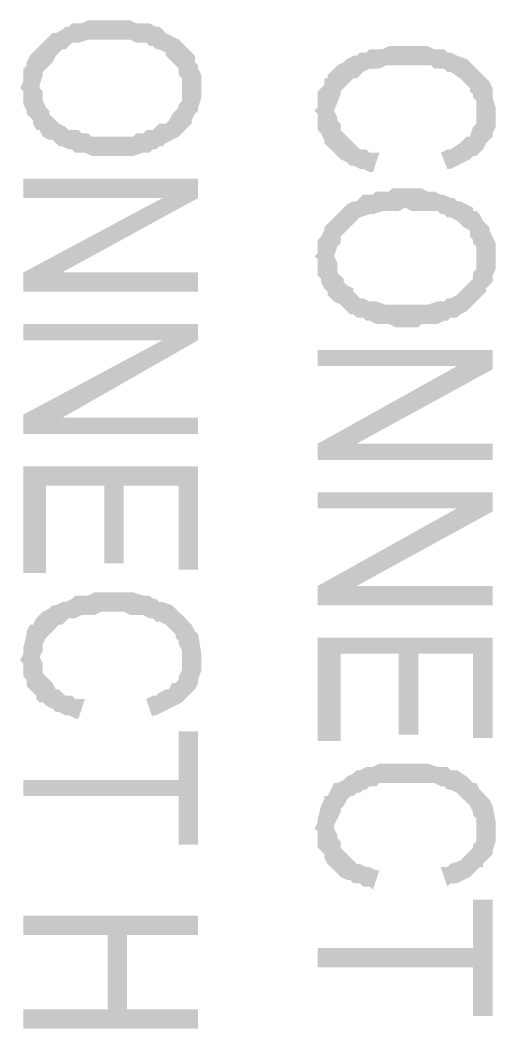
# Model space of a CAD drawing. Header units: inches. Extents: x -186 to 186, y -282 to 282.
# Drawn here: x -21.04 to -15.59, y 41.81 to 53.37 of the extents above; entities that cross this region are included whole.
import ezdxf

# ---------------------------------------------------------------- set-up
doc = ezdxf.new("R2010")
doc.units = ezdxf.units.IN
doc.header["$MEASUREMENT"] = 0
doc.layers.add('H', color=7, linetype='CONTINUOUS', lineweight=100)

msp = doc.modelspace()

# ---------------------------------------------------------------- hatches: boundary and pattern name
at = {"layer": 'H', "linetype": 'Continuous'}
for points in [[(-18.963, 52.593), (-18.963, 52.704), (-18.963, 52.741), (-19, 52.815), (-19, 52.852), (-19.037, 52.889), (-19.037, 52.963), (-19.074, 53), (-19.111, 53.037), (-19.148, 53.074), (-19.185, 53.111), (-19.222, 53.148), (-19.296, 53.185), (-19.37, 53.222), (-19.407, 53.259), (-19.444, 53.296), (-19.481, 53.296), (-19.556, 53.333), (-19.593, 53.333), (-19.667, 53.333), (-19.704, 53.333), (-19.778, 53.37), (-19.815, 53.37), (-20.148, 53.37), (-20.185, 53.37), (-20.259, 53.37), (-20.333, 53.333), (-20.37, 53.333), (-20.444, 53.333), (-20.481, 53.296), (-20.519, 53.296), (-20.556, 53.259), (-20.63, 53.222), (-20.667, 53.222), (-20.704, 53.185), (-20.741, 53.148), (-20.778, 53.111), (-20.815, 53.074), (-20.852, 53.037), (-20.889, 53), (-20.926, 52.963), (-20.963, 52.889), (-20.963, 52.852), (-21, 52.815), (-21, 52.704), (-21, 52.667), (-21.037, 52.593), (-21, 52.556), (-21, 52.444), (-21, 52.407), (-20.963, 52.333), (-20.963, 52.296), (-20.926, 52.259), (-20.889, 52.222), (-20.889, 52.185), (-20.852, 52.111), (-20.815, 52.111), (-20.815, 52.63), (-20.778, 52.741), (-20.778, 52.778), (-20.741, 52.815), (-20.667, 52.889), (-20.63, 52.963), (-20.593, 53), (-20.556, 53.037), (-20.519, 53.037), (-20.481, 53.074), (-20.444, 53.111), (-20.37, 53.111), (-20.259, 53.148), (-20.222, 53.148), (-20.074, 53.148), (-20, 53.148), (-19.963, 53.148), (-19.815, 53.148), (-19.778, 53.148), (-19.704, 53.111), (-19.63, 53.111), (-19.593, 53.111), (-19.556, 53.074), (-19.519, 53.074), (-19.481, 53.037), (-19.444, 53.037), (-19.37, 53), (-19.37, 52.963), (-19.333, 52.926), (-19.296, 52.889), (-19.259, 52.852), (-19.222, 52.815), (-19.222, 52.741), (-19.185, 52.704), (-19.185, 52.074), (-19.148, 52.111), (-19.111, 52.148), (-19.074, 52.185), (-19.074, 52.222), (-19.037, 52.296), (-19, 52.333), (-19, 52.37), (-18.963, 52.481), (-18.963, 52.519)], [(-15.815, 52.815), (-15.852, 52.852), (-15.889, 52.889), (-15.926, 52.926), (-16.037, 52.963), (-16.111, 53), (-16.148, 53), (-16.185, 53.037), (-16.259, 53.037), (-16.296, 53.037), (-16.37, 53.074), (-16.407, 53.074), (-16.481, 53.074), (-16.704, 53.074), (-16.778, 53.074), (-16.815, 53.074), (-16.889, 53.037), (-16.926, 53.037), (-17, 53.037), (-17.037, 53.037), (-17.074, 53), (-17.148, 53), (-17.185, 52.963), (-17.222, 52.963), (-17.296, 52.926), (-17.333, 52.889), (-17.407, 52.852), (-17.444, 52.815), (-17.481, 52.778), (-17.519, 52.741), (-17.519, 52.704), (-17.556, 52.704), (-17.556, 52.63), (-17.593, 52.593), (-17.63, 52.556), (-17.63, 52.481), (-17.63, 52.444), (-17.63, 52.37), (-17.667, 52.333), (-17.63, 52.296), (-17.63, 52.222), (-17.63, 52.148), (-17.63, 52.111), (-17.593, 52.074), (-17.556, 52), (-17.556, 51.963), (-17.519, 51.926), (-17.481, 51.889), (-17.444, 51.852), (-17.444, 52.333), (-17.37, 52.519), (-17.37, 52.556), (-17.333, 52.593), (-17.296, 52.63), (-17.259, 52.667), (-17.222, 52.704), (-17.185, 52.704), (-17.148, 52.741), (-17.111, 52.778), (-17.037, 52.815), (-16.926, 52.815), (-16.852, 52.852), (-16.815, 52.852), (-16.741, 52.852), (-16.481, 52.852), (-16.407, 52.852), (-16.333, 52.852), (-16.296, 52.815), (-16.222, 52.815), (-16.185, 52.815), (-16.148, 52.778), (-16.111, 52.778), (-16, 52.704), (-15.963, 52.667), (-15.926, 52.63), (-15.889, 52.593), (-15.889, 52.556), (-15.852, 52.519), (-15.852, 52.481), (-15.815, 52.444), (-15.815, 52.37), (-15.815, 52.296)], [(-15.593, 52.296), (-15.593, 52.37), (-15.63, 52.481), (-15.63, 52.556), (-15.63, 52.593), (-15.667, 52.667), (-15.704, 52.704), (-15.741, 52.741), (-15.778, 52.778), (-15.815, 52.815), (-15.815, 52.296), (-15.815, 52.222), (-15.815, 52.185), (-15.852, 52.148), (-15.889, 52.037), (-15.926, 52.037), (-15.963, 52), (-16, 51.963), (-16.111, 51.889), (-16.148, 51.889), (-16.222, 51.852), (-16.148, 51.667), (-16.111, 51.667), (-16.037, 51.704), (-15.889, 51.778), (-15.852, 51.815), (-15.815, 51.815), (-15.778, 51.852), (-15.741, 51.889), (-15.704, 51.963), (-15.667, 52), (-15.63, 52.037), (-15.63, 52.074), (-15.593, 52.148), (-15.593, 52.185), (-15.593, 52.222)], [(-19.185, 52.074), (-19.185, 52.593), (-19.185, 52.519), (-19.185, 52.444), (-19.222, 52.407), (-19.222, 52.37), (-19.296, 52.296), (-19.333, 52.222), (-19.37, 52.185), (-19.444, 52.185), (-19.481, 52.148), (-19.519, 52.111), (-19.556, 52.111), (-19.593, 52.111), (-19.63, 52.074), (-19.704, 52.074), (-19.741, 52.037), (-19.815, 52.037), (-20.148, 52.037), (-20.222, 52.037), (-20.259, 52.074), (-20.333, 52.074), (-20.37, 52.111), (-20.444, 52.111), (-20.481, 52.111), (-20.519, 52.148), (-20.593, 52.185), (-20.63, 52.222), (-20.667, 52.259), (-20.704, 52.296), (-20.704, 52.333), (-20.741, 52.37), (-20.778, 52.444), (-20.778, 52.481), (-20.778, 52.556), (-20.815, 52.593), (-20.815, 52.111), (-20.778, 52.037), (-20.704, 52), (-20.667, 52), (-20.63, 51.963), (-20.593, 51.926), (-20.556, 51.926), (-20.481, 51.889), (-20.444, 51.889), (-20.407, 51.852), (-20.333, 51.852), (-20.296, 51.852), (-20.222, 51.815), (-20.185, 51.815), (-20.111, 51.815), (-19.852, 51.815), (-19.815, 51.815), (-19.741, 51.815), (-19.63, 51.852), (-19.556, 51.852), (-19.519, 51.889), (-19.481, 51.889), (-19.444, 51.926), (-19.407, 51.926), (-19.37, 51.963), (-19.296, 52), (-19.222, 52.037)], [(-16.926, 51.852), (-16.963, 51.852), (-17.037, 51.852), (-17.074, 51.889), (-17.148, 51.889), (-17.185, 51.926), (-17.222, 51.963), (-17.259, 52), (-17.296, 52.037), (-17.333, 52.074), (-17.37, 52.111), (-17.37, 52.185), (-17.407, 52.222), (-17.407, 52.259), (-17.444, 52.333), (-17.444, 51.852), (-17.407, 51.815), (-17.37, 51.778), (-17.296, 51.741), (-17.259, 51.704), (-17.222, 51.704), (-17.148, 51.667), (-17.111, 51.667), (-17.037, 51.63), (-17, 51.63)], [(-19, 51.333), (-19, 51.556), (-21, 51.556), (-21, 51.333), (-19.407, 51.333)], [(-15.593, 50.667), (-15.593, 50.741), (-15.593, 50.815), (-15.63, 50.889), (-15.667, 50.963), (-15.667, 51), (-15.704, 51.037), (-15.741, 51.074), (-15.778, 51.148), (-15.815, 51.185), (-15.852, 51.185), (-15.852, 51.222), (-16, 51.296), (-16.037, 51.296), (-16.074, 51.333), (-16.111, 51.333), (-16.185, 51.37), (-16.222, 51.37), (-16.296, 51.407), (-16.333, 51.407), (-16.37, 51.407), (-16.444, 51.444), (-16.778, 51.444), (-16.815, 51.407), (-16.889, 51.407), (-16.963, 51.407), (-17, 51.37), (-17.037, 51.37), (-17.111, 51.37), (-17.148, 51.333), (-17.185, 51.296), (-17.222, 51.296), (-17.296, 51.259), (-17.333, 51.222), (-17.37, 51.185), (-17.407, 51.148), (-17.444, 51.111), (-17.481, 51.074), (-17.519, 51.037), (-17.556, 51), (-17.556, 50.963), (-17.593, 50.889), (-17.63, 50.852), (-17.63, 50.778), (-17.63, 50.704), (-17.667, 50.667), (-17.63, 50.63), (-17.63, 50.519), (-17.63, 50.444), (-17.593, 50.407), (-17.593, 50.37), (-17.556, 50.296), (-17.519, 50.259), (-17.519, 50.222), (-17.481, 50.185), (-17.444, 50.148), (-17.444, 50.667), (-17.407, 50.778), (-17.37, 50.815), (-17.37, 50.889), (-17.333, 50.926), (-17.296, 50.963), (-17.259, 51), (-17.222, 51.037), (-17.185, 51.074), (-17.148, 51.111), (-17.037, 51.148), (-17, 51.148), (-16.889, 51.185), (-16.852, 51.185), (-16.704, 51.185), (-16.63, 51.222), (-16.556, 51.185), (-16.444, 51.185), (-16.37, 51.185), (-16.333, 51.185), (-16.259, 51.185), (-16.222, 51.148), (-16.185, 51.148), (-16.148, 51.111), (-16.111, 51.111), (-16.037, 51.074), (-16, 51.037), (-15.963, 51), (-15.889, 50.963), (-15.889, 50.889), (-15.852, 50.852), (-15.852, 50.815), (-15.815, 50.778), (-15.815, 50.148), (-15.778, 50.185), (-15.741, 50.222), (-15.704, 50.259), (-15.704, 50.296), (-15.667, 50.333), (-15.63, 50.37), (-15.63, 50.444), (-15.593, 50.519), (-15.593, 50.593)], [(-19, 51.333), (-19.407, 51.333), (-21, 50.481), (-20.556, 50.481)], [(-15.815, 50.148), (-15.815, 50.63), (-15.815, 50.556), (-15.815, 50.519), (-15.852, 50.481), (-15.852, 50.407), (-15.889, 50.37), (-15.926, 50.333), (-15.963, 50.296), (-16, 50.259), (-16.037, 50.222), (-16.111, 50.185), (-16.148, 50.185), (-16.185, 50.148), (-16.222, 50.148), (-16.259, 50.148), (-16.37, 50.111), (-16.444, 50.111), (-16.778, 50.111), (-16.852, 50.111), (-16.963, 50.148), (-17.037, 50.148), (-17.111, 50.185), (-17.148, 50.185), (-17.185, 50.222), (-17.222, 50.259), (-17.222, 50.296), (-17.296, 50.333), (-17.333, 50.37), (-17.333, 50.407), (-17.37, 50.444), (-17.407, 50.481), (-17.407, 50.556), (-17.407, 50.593), (-17.444, 50.667), (-17.444, 50.148), (-17.37, 50.111), (-17.333, 50.074), (-17.296, 50.037), (-17.259, 50), (-17.222, 50), (-17.185, 49.963), (-17.111, 49.963), (-17.074, 49.926), (-17.037, 49.926), (-16.963, 49.889), (-16.926, 49.889), (-16.852, 49.889), (-16.815, 49.889), (-16.741, 49.852), (-16.481, 49.852), (-16.444, 49.889), (-16.37, 49.889), (-16.296, 49.889), (-16.259, 49.889), (-16.185, 49.926), (-16.148, 49.926), (-16.111, 49.963), (-16.074, 49.963), (-16.037, 49.963), (-16, 50), (-15.926, 50.037), (-15.852, 50.111)], [(-19, 50.259), (-19, 50.481), (-20.556, 50.481), (-21, 50.481), (-21, 50.259)], [(-19, 49.704), (-19, 49.889), (-21, 49.889), (-21, 49.704), (-19.407, 49.704)], [(-19, 49.704), (-19.407, 49.704), (-21, 48.852), (-20.556, 48.815)], [(-15.63, 49.37), (-15.63, 49.593), (-17.63, 49.593), (-17.63, 49.407), (-16.037, 49.407)], [(-15.63, 49.37), (-16.037, 49.407), (-17.63, 48.519), (-17.185, 48.519)], [(-19, 48.63), (-19, 48.815), (-20.556, 48.815), (-21, 48.852), (-21, 48.63)], [(-15.63, 48.333), (-15.63, 48.519), (-17.185, 48.519), (-17.63, 48.519), (-17.63, 48.333)], [(-19, 47.074), (-19, 48.259), (-21, 48.259), (-21, 47.037), (-20.741, 47.037), (-20.741, 48.037), (-20.074, 48.037), (-20.074, 47.148), (-19.852, 47.148), (-19.852, 48.037), (-19.222, 48.037), (-19.222, 47.074)], [(-15.63, 47.741), (-15.63, 47.963), (-17.63, 47.963), (-17.63, 47.778), (-16.037, 47.778)], [(-15.63, 47.741), (-16.037, 47.778), (-17.63, 46.889), (-17.185, 46.889)], [(-19.185, 46.556), (-19.222, 46.593), (-19.259, 46.63), (-19.296, 46.667), (-19.407, 46.704), (-19.444, 46.704), (-19.481, 46.741), (-19.519, 46.741), (-19.556, 46.778), (-19.63, 46.778), (-19.741, 46.815), (-19.778, 46.815), (-19.852, 46.815), (-20.074, 46.815), (-20.148, 46.815), (-20.185, 46.815), (-20.259, 46.778), (-20.296, 46.778), (-20.37, 46.778), (-20.407, 46.778), (-20.444, 46.741), (-20.519, 46.704), (-20.556, 46.704), (-20.63, 46.667), (-20.667, 46.667), (-20.704, 46.63), (-20.778, 46.593), (-20.815, 46.556), (-20.852, 46.519), (-20.889, 46.444), (-20.926, 46.444), (-20.963, 46.37), (-20.963, 46.333), (-21, 46.185), (-21, 46.111), (-21.037, 46.037), (-21, 46), (-21, 45.963), (-21, 45.889), (-21, 45.852), (-20.963, 45.815), (-20.963, 45.741), (-20.926, 45.704), (-20.889, 45.667), (-20.852, 45.63), (-20.852, 45.593), (-20.815, 45.556), (-20.815, 46.074), (-20.778, 46.148), (-20.778, 46.222), (-20.741, 46.296), (-20.704, 46.333), (-20.667, 46.37), (-20.63, 46.407), (-20.593, 46.444), (-20.556, 46.444), (-20.519, 46.481), (-20.481, 46.519), (-20.444, 46.519), (-20.407, 46.519), (-20.333, 46.556), (-20.296, 46.556), (-20.222, 46.556), (-20.185, 46.556), (-20.111, 46.593), (-19.852, 46.593), (-19.778, 46.556), (-19.704, 46.556), (-19.667, 46.556), (-19.63, 46.556), (-19.556, 46.519), (-19.519, 46.519), (-19.481, 46.481), (-19.444, 46.481), (-19.37, 46.444), (-19.333, 46.407), (-19.296, 46.37), (-19.259, 46.333), (-19.259, 46.296), (-19.222, 46.259), (-19.222, 46.222), (-19.185, 46.148), (-19.185, 46.111), (-19.185, 46.037)], [(-15.63, 46.667), (-15.63, 46.889), (-17.185, 46.889), (-17.63, 46.889), (-17.63, 46.667)], [(-18.963, 46.037), (-18.963, 46.111), (-19, 46.333), (-19.037, 46.37), (-19.074, 46.444), (-19.111, 46.481), (-19.148, 46.519), (-19.185, 46.556), (-19.185, 46.037), (-19.185, 45.963), (-19.185, 45.926), (-19.222, 45.852), (-19.222, 45.815), (-19.259, 45.778), (-19.296, 45.778), (-19.333, 45.704), (-19.37, 45.704), (-19.444, 45.667), (-19.481, 45.63), (-19.519, 45.63), (-19.593, 45.593), (-19.519, 45.37), (-19.519, 45.407), (-19.481, 45.407), (-19.407, 45.444), (-19.259, 45.519), (-19.185, 45.556), (-19.111, 45.63), (-19.074, 45.667), (-19.037, 45.704), (-19, 45.778), (-19, 45.815), (-18.963, 45.926), (-18.963, 45.963)], [(-15.63, 45.148), (-15.63, 46.296), (-17.63, 46.296), (-17.63, 45.111), (-17.37, 45.111), (-17.37, 46.111), (-16.704, 46.111), (-16.704, 45.185), (-16.481, 45.185), (-16.481, 46.111), (-15.852, 46.111), (-15.852, 45.148)], [(-20.296, 45.593), (-20.333, 45.593), (-20.407, 45.593), (-20.444, 45.63), (-20.519, 45.63), (-20.556, 45.667), (-20.593, 45.704), (-20.63, 45.704), (-20.667, 45.778), (-20.704, 45.815), (-20.741, 45.852), (-20.778, 45.889), (-20.778, 45.963), (-20.778, 46), (-20.815, 46.074), (-20.815, 45.556), (-20.778, 45.556), (-20.741, 45.519), (-20.667, 45.481), (-20.63, 45.444), (-20.593, 45.444), (-20.519, 45.407), (-20.481, 45.407), (-20.407, 45.37), (-20.37, 45.37)], [(-19, 43.926), (-19, 45.222), (-19.222, 45.222), (-19.222, 44.667), (-21, 44.667), (-21, 44.481), (-19.222, 44.481), (-19.222, 43.926)], [(-15.815, 44.63), (-15.852, 44.63), (-15.889, 44.667), (-15.926, 44.704), (-16.037, 44.778), (-16.111, 44.778), (-16.148, 44.815), (-16.259, 44.815), (-16.37, 44.852), (-16.407, 44.852), (-16.481, 44.852), (-16.704, 44.852), (-16.778, 44.852), (-16.815, 44.852), (-16.889, 44.852), (-16.926, 44.852), (-17, 44.815), (-17.037, 44.815), (-17.074, 44.815), (-17.148, 44.778), (-17.185, 44.778), (-17.222, 44.741), (-17.296, 44.704), (-17.333, 44.667), (-17.407, 44.63), (-17.444, 44.63), (-17.481, 44.556), (-17.519, 44.481), (-17.556, 44.481), (-17.556, 44.444), (-17.593, 44.37), (-17.63, 44.222), (-17.63, 44.185), (-17.667, 44.111), (-17.63, 44.074), (-17.63, 44), (-17.63, 43.963), (-17.63, 43.889), (-17.593, 43.852), (-17.556, 43.815), (-17.556, 43.778), (-17.519, 43.704), (-17.481, 43.667), (-17.444, 43.63), (-17.444, 44.111), (-17.444, 44.148), (-17.37, 44.296), (-17.37, 44.333), (-17.333, 44.37), (-17.296, 44.444), (-17.259, 44.481), (-17.222, 44.481), (-17.185, 44.519), (-17.148, 44.519), (-17.111, 44.556), (-17.074, 44.556), (-17.037, 44.593), (-16.963, 44.593), (-16.926, 44.63), (-16.852, 44.63), (-16.815, 44.63), (-16.741, 44.63), (-16.481, 44.63), (-16.407, 44.63), (-16.333, 44.63), (-16.296, 44.63), (-16.222, 44.593), (-16.185, 44.593), (-16.148, 44.556), (-16.111, 44.556), (-16.037, 44.519), (-16, 44.481), (-15.963, 44.444), (-15.926, 44.407), (-15.889, 44.37), (-15.852, 44.296), (-15.852, 44.259), (-15.815, 44.222), (-15.815, 44.148), (-15.815, 44.111)], [(-15.593, 44.111), (-15.593, 44.185), (-15.63, 44.37), (-15.667, 44.444), (-15.704, 44.481), (-15.741, 44.519), (-15.778, 44.556), (-15.815, 44.63), (-15.815, 44.111), (-15.815, 44), (-15.815, 43.963), (-15.852, 43.926), (-15.852, 43.889), (-15.889, 43.852), (-15.926, 43.815), (-15.963, 43.778), (-16, 43.741), (-16.111, 43.704), (-16.148, 43.667), (-16.222, 43.667), (-16.148, 43.444), (-16.111, 43.481), (-16.037, 43.481), (-15.889, 43.556), (-15.852, 43.593), (-15.815, 43.63), (-15.778, 43.667), (-15.741, 43.667), (-15.741, 43.704), (-15.704, 43.741), (-15.667, 43.778), (-15.63, 43.815), (-15.63, 43.852), (-15.593, 43.963), (-15.593, 44.037)], [(-16.926, 43.63), (-16.963, 43.63), (-17.037, 43.667), (-17.074, 43.667), (-17.148, 43.704), (-17.185, 43.704), (-17.222, 43.741), (-17.259, 43.778), (-17.296, 43.815), (-17.333, 43.852), (-17.37, 43.889), (-17.37, 43.963), (-17.407, 44), (-17.407, 44.037), (-17.444, 44.111), (-17.444, 43.63), (-17.407, 43.593), (-17.37, 43.556), (-17.296, 43.519), (-17.259, 43.519), (-17.222, 43.481), (-17.148, 43.481), (-17.111, 43.444), (-17.037, 43.444), (-17, 43.407)], [(-15.63, 41.963), (-15.63, 43.296), (-15.852, 43.296), (-15.852, 42.741), (-17.63, 42.741), (-17.63, 42.519), (-15.852, 42.519), (-15.852, 41.963)], [(-19, 42.889), (-19, 43.111), (-21, 43.111), (-21, 42.889), (-20.037, 42.889), (-20.037, 42.037), (-19.815, 42.889)], [(-19, 41.815), (-19, 42.037), (-19.815, 42.037), (-19.815, 42.889), (-20.037, 42.037), (-21, 42.037), (-21, 41.815)]]:
    msp.add_hatch(color=0, dxfattribs=at).paths.add_polyline_path(points)

doc.saveas('drawing.dxf')
